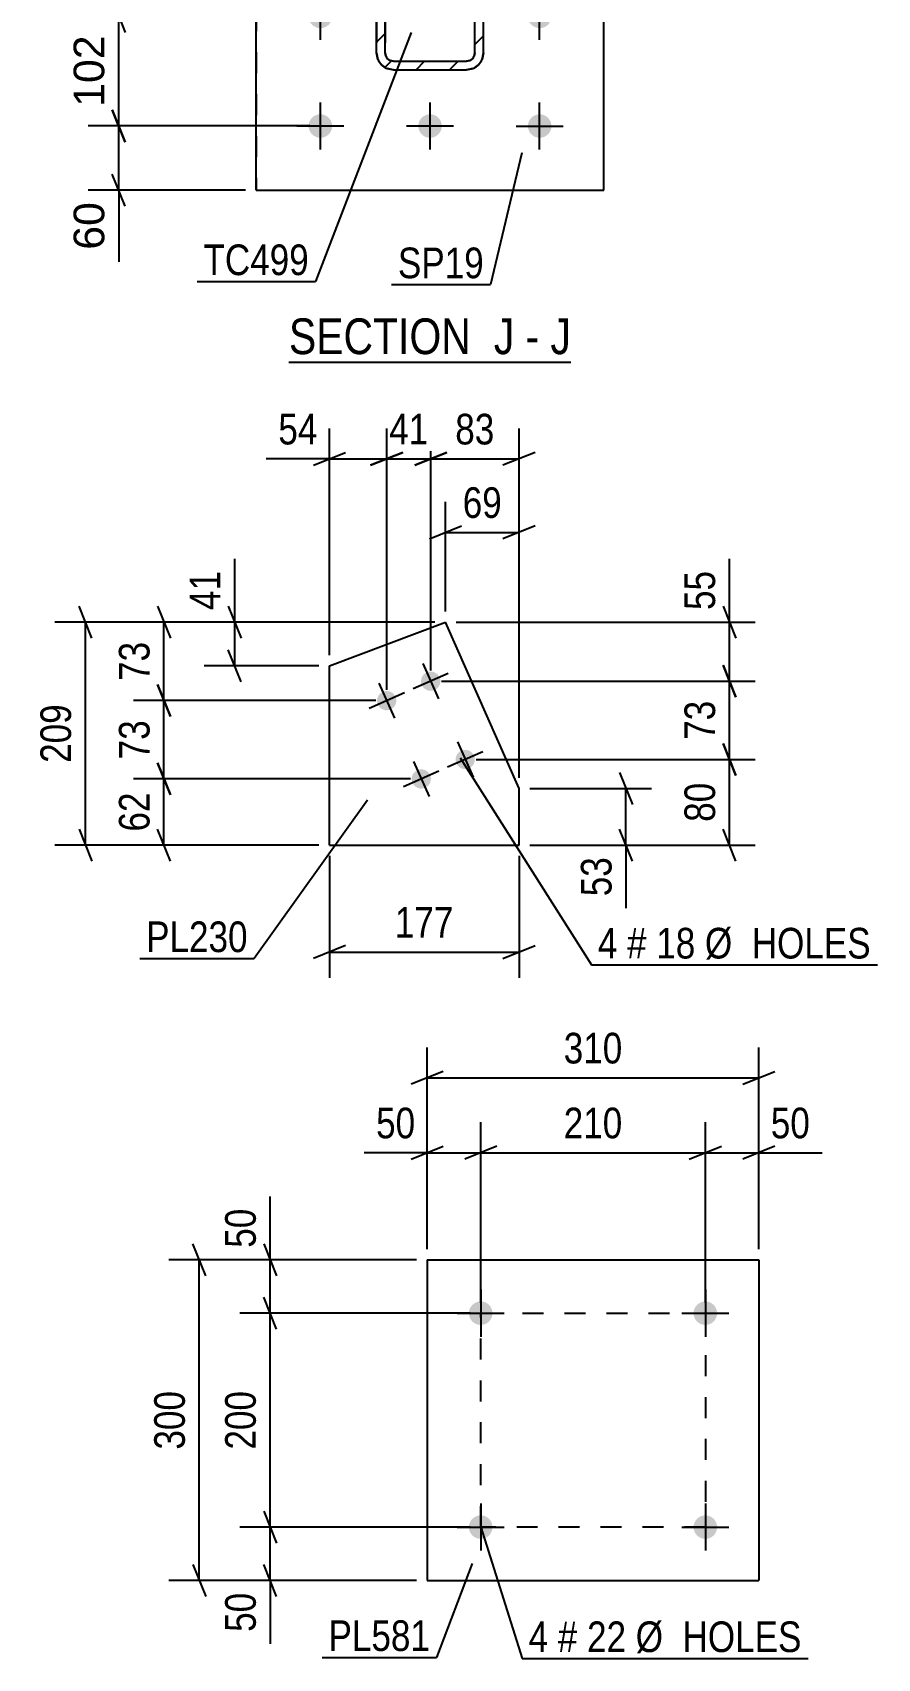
# Model space of a CAD drawing. Header units: millimetres. Extents: x 0 to 841, y 0 to 594.
# Drawn here: x 502.9 to 581.9, y 292.2 to 444.2 of the extents above; entities that cross this region are included whole.
import ezdxf

# ---------------------------------------------------------------- set-up
doc = ezdxf.new("R2010")
doc.units = ezdxf.units.MM
doc.linetypes.add('DXK_LINE_DOT2', pattern=[3.9198, 1.9599, -1.9599])
doc.linetypes.add('DXK_LINE_DOT3', pattern=[5.9187, 2.979, -0.9799, 0.9799, -0.9799])
doc.styles.add('Arial', font='arial.ttf', dxfattribs={"height": 0.2})
doc.styles.add('Arial Narrow', font='ARIALN.TTF', dxfattribs={"height": 0.2})

# ---------------------------------------------------------------- blocks, each defined once
blk = doc.blocks.new('Unknown-284869603-19 - 12870')
at = {"color": 6, "linetype": 'Continuous'}
blk.add_line((526.83, 413.4), (553.2, 413.4), dxfattribs=at)
at = {"color": 0, "linetype": 'Continuous'}
for points in [[(544.94, 414.15), (544.94, 417.65), (526.83, 417.65), (526.83, 414.15)], [(547.91, 414.15), (547.91, 417.65), (545.99, 417.65), (545.99, 414.15)], [(550.23, 414.15), (550.23, 417.65), (548.96, 417.65), (548.96, 414.15)], [(553.2, 414.15), (553.2, 417.65), (551.28, 417.65), (551.28, 414.15)]]:
    blk.add_wipeout(points, dxfattribs=at)
at = {"color": 7, "linetype": 'Continuous', "style": 'Arial Narrow'}
for s, p in [('SECTION ', (526.83, 414.15)), ('J', (545.99, 414.15)), ('J', (551.28, 414.15)), ('-', (548.96, 414.15))]:
    blk.add_text(s, height=3.34, dxfattribs=at).set_placement(p)
blk = doc.blocks.new('Part-284869603-12885 - 12870')
at = {"color": 2, "linetype": 'Continuous'}
for p, q in [((523.77, 429.48), (523.78, 461.98)), ((523.78, 461.98), (523.78, 461.98)), ((523.78, 461.98), (556.28, 461.97)), ((556.27, 429.47), (556.28, 461.97)), ((556.28, 461.97), (556.28, 461.97)), ((523.77, 429.48), (523.77, 429.48)), ((523.77, 429.48), (556.27, 429.47)), ((556.27, 429.47), (556.27, 429.47))]:
    blk.add_line(p, q, dxfattribs=at)
at = {"color": 7, "linetype": 'DXK_LINE_DOT2'}
for p, q in [((523.78, 461.98), (523.77, 429.48)), ((523.78, 461.98), (556.28, 461.97)), ((556.27, 429.47), (556.28, 461.97)), ((523.77, 429.48), (556.27, 429.47))]:
    blk.add_line(p, q, dxfattribs=at)
blk = doc.blocks.new('Part-284869603-12873 - 12870')
at = {"linetype": 'Continuous'}
h = blk.add_hatch(dxfattribs=at)
h.set_pattern_fill('', scale=0.7, style=0, pattern_type=0)
h.set_pattern_definition([(45, (536.0125, 450.6046), (-1.57154, 1.57154), [])])
h.paths.add_polyline_path([(536.62, 450.73), (536.01, 450.6), (535.49, 450.26), (535.15, 449.74), (535.02, 449.13), (535.02, 442.33), (535.15, 441.71), (535.49, 441.2), (536.01, 440.85), (536.62, 440.73), (543.42, 440.73), (544.04, 440.85), (544.55, 441.19), (544.9, 441.71), (545.02, 442.32), (545.02, 449.12), (544.9, 449.74), (544.56, 450.26), (544.04, 450.6), (543.42, 450.73)])
h.paths.add_polyline_path([(543.42, 449.93), (543.73, 449.86), (543.99, 449.69), (544.16, 449.43), (544.22, 449.12), (544.22, 442.32), (544.16, 442.02), (543.99, 441.76), (543.73, 441.59), (543.42, 441.53), (536.62, 441.53), (536.32, 441.59), (536.06, 441.76), (535.88, 442.02), (535.82, 442.33), (535.82, 449.13), (535.89, 449.43), (536.06, 449.69), (536.32, 449.87), (536.62, 449.93)])
blk.add_hatch(color=246, dxfattribs=at).paths.add_polyline_path([(540.02, 445.63, -1), (540.02, 445.83, -1)])
at = {"color": 7, "linetype": 'DXK_LINE_DOT2'}
for p, q in [((536.01, 450.6), (536.62, 450.73)), ((536.62, 450.73), (543.42, 450.73)), ((536.62, 450.73), (536.62, 450.73)), ((543.42, 450.73), (544.04, 450.6)), ((535.02, 449.13), (535.15, 449.74)), ((535.02, 449.13), (535.02, 442.33)), ((535.15, 449.74), (535.15, 449.74)), ((535.88, 449.43), (535.82, 449.13)), ((535.82, 449.13), (535.82, 442.33)), ((535.89, 449.43), (535.88, 449.43)), ((536.62, 449.93), (536.32, 449.87)), ((536.62, 449.93), (543.42, 449.93)), ((536.62, 449.93), (536.62, 449.93)), ((543.73, 449.86), (543.42, 449.93)), ((544.22, 449.13), (544.16, 449.43)), ((544.22, 442.33), (544.22, 449.13)), ((544.9, 449.74), (545.02, 449.13)), ((545.02, 442.33), (545.02, 449.13)), ((535.14, 441.71), (535.02, 442.33)), ((535.82, 442.33), (535.88, 442.02)), ((536.62, 440.73), (536.01, 440.85)), ((536.32, 441.59), (536.62, 441.53)), ((536.62, 441.53), (543.42, 441.53)), ((543.42, 441.53), (543.73, 441.59)), ((544.03, 440.85), (543.42, 440.73)), ((544.16, 442.02), (544.22, 442.33)), ((545.02, 442.33), (544.9, 441.71)), ((536.62, 440.73), (543.42, 440.73))]:
    blk.add_line(p, q, dxfattribs=at)
at = {"color": 2, "linetype": 'Continuous'}
for p, q in [((536.62, 450.73), (536.01, 450.6)), ((536.62, 450.73), (536.62, 450.73)), ((536.62, 450.73), (543.42, 450.73)), ((543.42, 450.73), (543.42, 450.73)), ((544.04, 450.6), (543.42, 450.73)), ((535.15, 449.74), (535.02, 449.13)), ((535.02, 449.13), (535.02, 449.13)), ((535.02, 442.33), (535.02, 449.13)), ((535.82, 449.13), (535.89, 449.43)), ((535.82, 449.13), (535.82, 449.13)), ((535.82, 442.33), (535.82, 449.13)), ((536.32, 449.87), (536.62, 449.93)), ((536.62, 449.93), (536.62, 449.93)), ((536.62, 449.93), (543.42, 449.93)), ((543.42, 449.93), (543.42, 449.93)), ((543.42, 449.93), (543.73, 449.86)), ((544.16, 449.43), (544.22, 449.12)), ((544.22, 449.12), (544.22, 449.13)), ((544.22, 442.32), (544.22, 449.12)), ((545.02, 449.12), (544.9, 449.74)), ((545.02, 449.12), (545.02, 449.13)), ((545.02, 442.32), (545.02, 449.12)), ((535.02, 442.33), (535.02, 442.33)), ((535.02, 442.33), (535.15, 441.71)), ((535.82, 442.33), (535.82, 442.33)), ((535.88, 442.02), (535.82, 442.33)), ((536.01, 440.85), (536.62, 440.73)), ((536.62, 441.53), (536.32, 441.59)), ((536.62, 441.53), (536.62, 441.53)), ((536.62, 441.53), (543.42, 441.53)), ((543.73, 441.59), (543.42, 441.53)), ((543.42, 441.53), (543.42, 441.53)), ((543.42, 440.73), (544.04, 440.85)), ((544.22, 442.32), (544.16, 442.02)), ((544.22, 442.32), (544.22, 442.33)), ((544.9, 441.71), (545.02, 442.32)), ((545.02, 442.32), (545.02, 442.33)), ((536.62, 440.73), (536.62, 440.73)), ((536.62, 440.73), (543.42, 440.73)), ((543.42, 440.73), (543.42, 440.73))]:
    blk.add_line(p, q, dxfattribs=at)
at = {"color": 7, "linetype": 'DXK_LINE_DOT3'}
blk.add_line((540.02, 445.73), (540.02, 445.73), dxfattribs=at)
at = {"color": 246, "linetype": 'DXK_LINE_DOT2'}
blk.add_line((540.02, 445.73), (540.02, 445.73), dxfattribs=at)
at = {"color": 246, "linetype": 'Continuous'}
blk.add_circle((540.02, 445.73), 0.1, dxfattribs=at)
at = {"color": 7, "linetype": 'DXK_LINE_DOT2'}
for centre, radius, start, end in [((536.62, 449.13), 1.6, 112.4901, 157.4901), ((543.42, 449.13), 1.6, 22.4901, 67.4901), ((536.62, 449.13), 0.8, 112.4901, 157.4901), ((543.42, 449.13), 0.8, 22.4901, 67.4901), ((536.62, 442.33), 1.6, 202.4901, 247.4901), ((536.62, 442.33), 0.8, 202.4901, 247.4901), ((543.42, 442.33), 0.8, 292.4901, 337.4901), ((543.42, 442.33), 1.6, 292.4901, 337.4901)]:
    blk.add_arc(centre, radius, start, end, dxfattribs=at)
at = {"color": 2, "linetype": 'Continuous'}
for centre, radius, start, end in [((536.62, 449.13), 1.6, 112.4901, 157.4901), ((543.42, 449.13), 1.6, 22.4901, 67.4901), ((536.62, 449.13), 0.8, 112.4901, 157.4901), ((543.42, 449.13), 0.8, 22.4901, 67.4901), ((536.62, 442.33), 1.6, 202.4901, 247.4901), ((536.62, 442.33), 0.8, 202.4901, 247.4901), ((543.42, 442.33), 0.8, 292.4901, 337.4901), ((543.42, 442.33), 1.6, 292.4901, 337.4901)]:
    blk.add_arc(centre, radius, start, end, dxfattribs=at)
blk = doc.blocks.new('Bolt-284869603-12940 - 12870')
at = {"linetype": 'Continuous'}
for points in [[(528.83, 456.53), (528.96, 456.72), (529.13, 456.87), (529.33, 456.98), (529.55, 457.05), (529.78, 457.08), (530.01, 457.05), (530.23, 456.98), (530.43, 456.86), (530.6, 456.71), (530.73, 456.52), (530.82, 456.31), (530.87, 456.09), (530.87, 455.86), (530.82, 455.63), (530.73, 455.42), (530.59, 455.24), (530.42, 455.08), (530.22, 454.97), (530, 454.9), (529.77, 454.88), (529.54, 454.9), (529.32, 454.98), (529.12, 455.09), (528.95, 455.25), (528.82, 455.43), (528.73, 455.64), (528.68, 455.87), (528.68, 456.1), (528.73, 456.32)], [(539.08, 456.53), (539.21, 456.72), (539.38, 456.87), (539.58, 456.98), (539.8, 457.05), (540.03, 457.08), (540.26, 457.05), (540.48, 456.98), (540.68, 456.86), (540.85, 456.71), (540.98, 456.52), (541.07, 456.31), (541.12, 456.09), (541.12, 455.86), (541.07, 455.63), (540.98, 455.42), (540.84, 455.24), (540.67, 455.08), (540.47, 454.97), (540.25, 454.9), (540.02, 454.88), (539.79, 454.9), (539.57, 454.97), (539.37, 455.09), (539.2, 455.24), (539.07, 455.43), (538.98, 455.64), (538.93, 455.87), (538.93, 456.1), (538.98, 456.32)], [(549.33, 456.53), (549.46, 456.71), (549.63, 456.87), (549.83, 456.98), (550.05, 457.05), (550.28, 457.07), (550.51, 457.05), (550.73, 456.98), (550.93, 456.86), (551.1, 456.71), (551.23, 456.52), (551.32, 456.31), (551.37, 456.08), (551.37, 455.85), (551.32, 455.63), (551.23, 455.42), (551.09, 455.23), (550.92, 455.08), (550.72, 454.97), (550.5, 454.9), (550.27, 454.87), (550.04, 454.9), (549.82, 454.97), (549.62, 455.09), (549.45, 455.24), (549.32, 455.43), (549.23, 455.64), (549.18, 455.86), (549.18, 456.09), (549.23, 456.32)], [(528.82, 446.28), (528.96, 446.47), (529.13, 446.62), (529.33, 446.73), (529.55, 446.8), (529.78, 446.83), (530.01, 446.8), (530.23, 446.73), (530.42, 446.61), (530.59, 446.46), (530.73, 446.27), (530.82, 446.06), (530.87, 445.84), (530.87, 445.61), (530.82, 445.38), (530.72, 445.17), (530.59, 444.99), (530.42, 444.83), (530.22, 444.72), (530, 444.65), (529.77, 444.63), (529.54, 444.65), (529.32, 444.73), (529.12, 444.84), (528.95, 445), (528.82, 445.18), (528.73, 445.39), (528.68, 445.62), (528.68, 445.85), (528.73, 446.07)], [(549.32, 446.28), (549.46, 446.46), (549.63, 446.62), (549.83, 446.73), (550.05, 446.8), (550.28, 446.82), (550.51, 446.8), (550.73, 446.73), (550.92, 446.61), (551.09, 446.46), (551.23, 446.27), (551.32, 446.06), (551.37, 445.83), (551.37, 445.6), (551.32, 445.38), (551.22, 445.17), (551.09, 444.98), (550.92, 444.83), (550.72, 444.72), (550.5, 444.65), (550.27, 444.62), (550.04, 444.65), (549.82, 444.72), (549.62, 444.84), (549.45, 444.99), (549.32, 445.18), (549.23, 445.39), (549.18, 445.61), (549.18, 445.84), (549.23, 446.07)], [(528.82, 436.03), (528.96, 436.22), (529.13, 436.37), (529.33, 436.48), (529.55, 436.55), (529.78, 436.58), (530.01, 436.55), (530.22, 436.48), (530.42, 436.36), (530.59, 436.21), (530.73, 436.02), (530.82, 435.81), (530.87, 435.59), (530.87, 435.36), (530.82, 435.13), (530.72, 434.92), (530.59, 434.74), (530.41, 434.58), (530.21, 434.47), (530, 434.4), (529.77, 434.38), (529.54, 434.4), (529.32, 434.48), (529.12, 434.59), (528.95, 434.75), (528.82, 434.93), (528.72, 435.14), (528.68, 435.37), (528.68, 435.6), (528.73, 435.82)], [(539.07, 436.03), (539.21, 436.22), (539.38, 436.37), (539.58, 436.48), (539.8, 436.55), (540.03, 436.58), (540.26, 436.55), (540.47, 436.48), (540.67, 436.36), (540.84, 436.21), (540.98, 436.02), (541.07, 435.81), (541.12, 435.59), (541.12, 435.36), (541.07, 435.13), (540.97, 434.92), (540.84, 434.74), (540.66, 434.58), (540.46, 434.47), (540.25, 434.4), (540.02, 434.38), (539.79, 434.4), (539.57, 434.47), (539.37, 434.59), (539.2, 434.74), (539.07, 434.93), (538.97, 435.14), (538.93, 435.37), (538.93, 435.6), (538.98, 435.82)], [(549.32, 436.03), (549.46, 436.21), (549.63, 436.37), (549.83, 436.48), (550.05, 436.55), (550.28, 436.57), (550.51, 436.55), (550.72, 436.48), (550.92, 436.36), (551.09, 436.21), (551.23, 436.02), (551.32, 435.81), (551.37, 435.58), (551.37, 435.35), (551.32, 435.13), (551.22, 434.92), (551.09, 434.73), (550.91, 434.58), (550.71, 434.47), (550.5, 434.4), (550.27, 434.37), (550.04, 434.4), (549.82, 434.47), (549.62, 434.59), (549.45, 434.74), (549.32, 434.93), (549.22, 435.14), (549.18, 435.36), (549.18, 435.59), (549.23, 435.82)]]:
    blk.add_hatch(color=1, dxfattribs=at).paths.add_polyline_path(points)
at = {"color": 1, "linetype": 'Continuous'}
for p, q in [((529.77, 453.78), (529.78, 458.18)), ((540.02, 453.78), (540.03, 458.18)), ((550.27, 453.77), (550.28, 458.17)), ((527.58, 455.98), (531.98, 455.98)), ((537.83, 455.98), (542.23, 455.98)), ((548.08, 455.97), (552.48, 455.97)), ((529.77, 443.53), (529.77, 447.93)), ((550.27, 443.52), (550.27, 447.92)), ((527.57, 445.73), (531.97, 445.73)), ((548.07, 445.72), (552.47, 445.72)), ((529.77, 433.28), (529.77, 437.68)), ((540.02, 433.28), (540.02, 437.68)), ((550.27, 433.27), (550.27, 437.67)), ((527.57, 435.48), (531.97, 435.48)), ((537.82, 435.48), (542.22, 435.48)), ((548.07, 435.47), (552.47, 435.47))]:
    blk.add_line(p, q, dxfattribs=at)
blk = doc.blocks.new('Bolt-284869603-14424 - 14422')
at = {"linetype": 'Continuous'}
for points in [[(545.86, 304.49, -1), (543.66, 304.49, -1)], [(566.86, 304.49, -1), (564.66, 304.49, -1)]]:
    blk.add_hatch(color=1, dxfattribs=at).paths.add_polyline_path(points)
at = {"color": 1, "linetype": 'Continuous'}
for p, q in [((544.76, 306.69), (544.76, 302.29)), ((565.76, 306.69), (565.76, 302.29)), ((542.56, 304.49), (546.96, 304.49)), ((563.56, 304.49), (567.96, 304.49))]:
    blk.add_line(p, q, dxfattribs=at)
blk = doc.blocks.new('Part-284869603-14423 - 14422')
at = {"color": 2, "linetype": 'Continuous'}
for p, q in [((539.76, 329.49), (539.76, 299.49)), ((539.76, 329.49), (570.76, 329.49)), ((570.76, 329.49), (570.76, 299.49)), ((539.76, 299.49), (570.76, 299.49))]:
    blk.add_line(p, q, dxfattribs=at)
blk = doc.blocks.new('Bolt-284869603-14425 - 14422')
at = {"linetype": 'Continuous'}
for points in [[(545.86, 324.49, -1), (543.66, 324.49, -1)], [(566.86, 324.49, -1), (564.66, 324.49, -1)]]:
    blk.add_hatch(color=1, dxfattribs=at).paths.add_polyline_path(points)
at = {"color": 1, "linetype": 'Continuous'}
for p, q in [((544.76, 326.69), (544.76, 322.29)), ((565.76, 326.69), (565.76, 322.29)), ((542.56, 324.49), (546.96, 324.49)), ((563.56, 324.49), (567.96, 324.49))]:
    blk.add_line(p, q, dxfattribs=at)
blk = doc.blocks.new('Bolt-284869603-14444 - 14442')
at = {"linetype": 'Continuous'}
for points in [[(540.45, 382.75, -1), (539.72, 384.4, -1)], [(536.33, 380.93, -1), (535.61, 382.58, -1)], [(543.68, 375.43, -1), (542.95, 377.08, -1)], [(539.56, 373.61, -1), (538.84, 375.26, -1)]]:
    blk.add_hatch(color=1, dxfattribs=at).paths.add_polyline_path(points)
at = {"color": 1, "linetype": 'Continuous'}
for p, q in [((539.36, 385.22), (540.81, 381.93)), ((535.24, 383.4), (536.7, 380.11)), ((541.73, 384.3), (538.44, 382.85)), ((537.62, 382.48), (534.32, 381.03)), ((544.96, 376.98), (541.67, 375.53)), ((542.59, 377.9), (544.04, 374.61)), ((538.47, 376.08), (539.93, 372.79)), ((540.85, 375.16), (537.55, 373.71))]:
    blk.add_line(p, q, dxfattribs=at)
blk = doc.blocks.new('Part-284869603-14443 - 14442')
at = {"color": 2, "linetype": 'Continuous'}
for p, q in [((530.62, 385.02), (541.47, 389.1)), ((548.34, 373.55), (541.47, 389.1)), ((530.62, 368.25), (530.62, 385.02)), ((548.34, 368.25), (548.34, 373.55)), ((530.62, 368.25), (548.34, 368.25))]:
    blk.add_line(p, q, dxfattribs=at)
blk = doc.blocks.new('Rectangle-284869603-16030 - 14422')
at = {"color": 1, "linetype": 'DXK_LINE_DOT2'}
blk.add_lwpolyline([(544.76, 324.49), (565.76, 324.49), (565.76, 304.49), (544.76, 304.49), (544.76, 324.49)], close=True, dxfattribs=at)
blk = doc.blocks.new('StraightDimension-284869603-19239 - 12870')
at = {"color": 7, "linetype": 'Continuous'}
for p, q in [((510.33, 447.23), (511.52, 444.23)), ((528.77, 445.73), (508.08, 445.73)), ((510.92, 435.48), (510.93, 445.73)), ((511.52, 433.98), (510.32, 436.98)), ((528.77, 435.48), (508.07, 435.48))]:
    blk.add_line(p, q, dxfattribs=at)
at = {"color": 0}
blk.add_wipeout([(510.17, 444.54), (505.97, 444.54), (505.97, 436.67), (510.17, 436.67)], dxfattribs=at)
at = {"color": 3, "style": 'Arial'}
blk.add_text('102', height=2.865, rotation=89.9888, dxfattribs=at).set_placement((509.57, 437.27))
blk = doc.blocks.new('StraightDimension-284869603-19240 - 12870')
at = {"color": 7, "linetype": 'Continuous'}
for p, q in [((510.32, 436.98), (511.52, 433.98)), ((528.77, 435.48), (508.07, 435.48)), ((510.92, 429.48), (510.92, 435.48)), ((511.52, 427.98), (510.32, 430.98)), ((522.77, 429.48), (508.07, 429.48))]:
    blk.add_line(p, q, dxfattribs=at)
at = {"color": 0}
blk.add_wipeout([(510.17, 428.96), (505.97, 428.96), (505.97, 423.31), (510.17, 423.31)], dxfattribs=at)
at = {"color": 7, "linetype": 'Continuous'}
blk.add_line((510.92, 429.48), (510.92, 422.78), dxfattribs=at)
blk.add_line((510.92, 429.48), (510.92, 422.78), dxfattribs=at)
at = {"color": 3, "style": 'Arial'}
blk.add_text('60', height=2.865, rotation=89.9888, dxfattribs=at).set_placement((509.57, 423.91))
blk = doc.blocks.new('StraightDimension-284869603-14743 - 14422')
at = {"color": 7, "linetype": 'Continuous'}
for p, q in [((525.68, 322.99), (524.48, 325.99)), ((543.76, 324.49), (522.23, 324.49)), ((525.08, 304.49), (525.08, 324.49)), ((524.48, 305.99), (525.68, 302.99)), ((543.76, 304.49), (522.23, 304.49))]:
    blk.add_line(p, q, dxfattribs=at)
at = {"color": 0}
blk.add_wipeout([(524.33, 317.83), (520.13, 317.83), (520.13, 311.14), (524.33, 311.14)], dxfattribs=at)
at = {"color": 3, "style": 'Arial Narrow'}
blk.add_text('200', height=2.863, rotation=90.0002, dxfattribs=at).set_placement((523.73, 311.74))
blk = doc.blocks.new('StraightDimension-284869603-14742 - 14422')
at = {"color": 7, "linetype": 'Continuous'}
for p, q in [((524.48, 330.99), (525.68, 327.99)), ((538.76, 329.49), (522.23, 329.49)), ((525.08, 324.49), (525.08, 329.49)), ((525.68, 322.99), (524.48, 325.99)), ((543.76, 324.49), (522.23, 324.49))]:
    blk.add_line(p, q, dxfattribs=at)
at = {"color": 0}
blk.add_wipeout([(524.33, 334.87), (520.13, 334.87), (520.13, 330.01), (524.33, 330.01)], dxfattribs=at)
at = {"color": 7, "linetype": 'Continuous'}
blk.add_line((525.08, 329.49), (525.08, 335.39), dxfattribs=at)
blk.add_line((525.08, 329.49), (525.08, 335.39), dxfattribs=at)
at = {"color": 3, "style": 'Arial Narrow'}
blk.add_text('50', height=2.863, rotation=90.0002, dxfattribs=at).set_placement((523.73, 330.61))
blk = doc.blocks.new('StraightDimension-284869603-14744 - 14422')
at = {"color": 7, "linetype": 'Continuous'}
for p, q in [((524.48, 305.99), (525.68, 302.99)), ((543.76, 304.49), (522.23, 304.49)), ((525.08, 299.49), (525.08, 304.49)), ((525.68, 297.99), (524.48, 300.99)), ((538.76, 299.49), (522.23, 299.49))]:
    blk.add_line(p, q, dxfattribs=at)
at = {"color": 0}
blk.add_wipeout([(524.33, 298.96), (520.13, 298.96), (520.13, 294.1), (524.33, 294.1)], dxfattribs=at)
at = {"color": 7, "linetype": 'Continuous'}
blk.add_line((525.08, 299.49), (525.08, 293.58), dxfattribs=at)
blk.add_line((525.08, 299.49), (525.08, 293.58), dxfattribs=at)
at = {"color": 3, "style": 'Arial Narrow'}
blk.add_text('50', height=2.863, rotation=90.0002, dxfattribs=at).set_placement((523.73, 294.7))
blk = doc.blocks.new('StraightDimension-284869603-14754 - 14422')
at = {"color": 7, "linetype": 'Continuous'}
for p, q in [((519.05, 327.99), (517.85, 330.99)), ((538.76, 329.49), (515.6, 329.49)), ((518.45, 299.49), (518.45, 329.49)), ((517.85, 300.99), (519.05, 297.99)), ((538.76, 299.49), (515.6, 299.49))]:
    blk.add_line(p, q, dxfattribs=at)
at = {"color": 0}
blk.add_wipeout([(517.7, 317.83), (513.5, 317.83), (513.5, 311.14), (517.7, 311.14)], dxfattribs=at)
at = {"color": 3, "style": 'Arial Narrow'}
blk.add_text('300', height=2.863, rotation=90.0002, dxfattribs=at).set_placement((517.1, 311.74))
blk = doc.blocks.new('StraightDimension-284869603-14774 - 14422')
at = {"color": 7, "linetype": 'Continuous'}
for p, q in [((539.76, 330.49), (539.76, 349.34)), ((570.76, 330.49), (570.76, 349.34)), ((541.26, 347.09), (538.26, 345.89)), ((569.26, 345.89), (572.26, 347.09)), ((539.76, 346.49), (570.76, 346.49))]:
    blk.add_line(p, q, dxfattribs=at)
at = {"color": 0}
blk.add_wipeout([(558.6, 347.24), (558.6, 351.44), (551.92, 351.44), (551.92, 347.24)], dxfattribs=at)
at = {"color": 3, "style": 'Arial Narrow'}
blk.add_text('310', height=2.863, dxfattribs=at).set_placement((552.52, 347.84))
blk = doc.blocks.new('StraightDimension-284869603-15947 - 14422')
at = {"color": 7, "linetype": 'Continuous'}
for p, q in [((565.76, 325.49), (565.76, 342.34)), ((570.76, 330.49), (570.76, 342.34)), ((564.26, 338.89), (567.26, 340.09)), ((565.76, 339.49), (570.76, 339.49)), ((572.26, 340.09), (569.26, 338.89))]:
    blk.add_line(p, q, dxfattribs=at)
at = {"color": 0}
blk.add_wipeout([(576.14, 340.24), (576.14, 344.44), (571.28, 344.44), (571.28, 340.24)], dxfattribs=at)
at = {"color": 7, "linetype": 'Continuous'}
blk.add_line((570.76, 339.49), (576.67, 339.49), dxfattribs=at)
blk.add_line((570.76, 339.49), (576.67, 339.49), dxfattribs=at)
at = {"color": 3, "style": 'Arial Narrow'}
blk.add_text('50', height=2.863, dxfattribs=at).set_placement((571.88, 340.84))
blk = doc.blocks.new('StraightDimension-284869603-15948 - 14422')
at = {"color": 7, "linetype": 'Continuous'}
for p, q in [((544.76, 325.49), (544.76, 342.34)), ((565.76, 325.49), (565.76, 342.34)), ((546.26, 340.09), (543.26, 338.89)), ((544.76, 339.49), (565.76, 339.49)), ((564.26, 338.89), (567.26, 340.09))]:
    blk.add_line(p, q, dxfattribs=at)
at = {"color": 0}
blk.add_wipeout([(558.6, 340.24), (558.6, 344.44), (551.92, 344.44), (551.92, 340.24)], dxfattribs=at)
at = {"color": 3, "style": 'Arial Narrow'}
blk.add_text('210', height=2.863, dxfattribs=at).set_placement((552.52, 340.84))
blk = doc.blocks.new('StraightDimension-284869603-15949 - 14422')
at = {"color": 7, "linetype": 'Continuous'}
for p, q in [((539.76, 330.49), (539.76, 342.34)), ((544.76, 325.49), (544.76, 342.34)), ((538.26, 338.89), (541.26, 340.09)), ((539.76, 339.49), (544.76, 339.49)), ((546.26, 340.09), (543.26, 338.89))]:
    blk.add_line(p, q, dxfattribs=at)
at = {"color": 0}
blk.add_wipeout([(539.23, 340.24), (539.23, 344.44), (534.38, 344.44), (534.38, 340.24)], dxfattribs=at)
at = {"color": 7, "linetype": 'Continuous'}
blk.add_line((539.76, 339.49), (533.85, 339.49), dxfattribs=at)
blk.add_line((539.76, 339.49), (533.85, 339.49), dxfattribs=at)
at = {"color": 3, "style": 'Arial Narrow'}
blk.add_text('50', height=2.863, dxfattribs=at).set_placement((534.98, 340.84))
blk = doc.blocks.new('StraightDimension-284869603-16065 - 14442')
at = {"color": 7, "linetype": 'Continuous'}
for p, q in [((567.42, 377.76), (568.62, 374.76)), ((544.32, 376.26), (570.42, 376.26)), ((568.02, 368.25), (568.02, 376.26)), ((568.62, 366.75), (567.42, 369.75)), ((549.34, 368.25), (570.42, 368.25))]:
    blk.add_line(p, q, dxfattribs=at)
at = {"color": 0}
blk.add_wipeout([(567.27, 374.68), (563.07, 374.68), (563.07, 369.83), (567.27, 369.83)], dxfattribs=at)
at = {"color": 3, "style": 'Arial Narrow'}
blk.add_text('80', height=2.863, rotation=90.0002, dxfattribs=at).set_placement((566.67, 370.43))
blk = doc.blocks.new('StraightDimension-284869603-14796 - 14442')
at = {"color": 7, "linetype": 'Continuous'}
for p, q in [((521.16, 390.6), (522.36, 387.6)), ((540.47, 389.1), (518.91, 389.1)), ((521.76, 385.02), (521.76, 389.1)), ((522.36, 383.52), (521.16, 386.52)), ((529.62, 385.02), (518.91, 385.02))]:
    blk.add_line(p, q, dxfattribs=at)
at = {"color": 0}
blk.add_wipeout([(521.01, 394.49), (516.81, 394.49), (516.81, 389.63), (521.01, 389.63)], dxfattribs=at)
at = {"color": 7, "linetype": 'Continuous'}
blk.add_line((521.76, 389.1), (521.76, 395.01), dxfattribs=at)
blk.add_line((521.76, 389.1), (521.76, 395.01), dxfattribs=at)
at = {"color": 3, "style": 'Arial Narrow'}
blk.add_text('41', height=2.863, rotation=90.0002, dxfattribs=at).set_placement((520.41, 390.23))
blk = doc.blocks.new('StraightDimension-284869603-14788 - 14442')
at = {"color": 7, "linetype": 'Continuous'}
for p, q in [((530.62, 367.25), (530.62, 355.85)), ((548.34, 367.25), (548.34, 355.85)), ((532.12, 358.85), (529.12, 357.65)), ((546.84, 357.65), (549.84, 358.85)), ((530.62, 358.25), (548.34, 358.25))]:
    blk.add_line(p, q, dxfattribs=at)
at = {"color": 0}
blk.add_wipeout([(542.82, 359), (542.82, 363.2), (536.13, 363.2), (536.13, 359)], dxfattribs=at)
at = {"color": 3, "style": 'Arial Narrow'}
blk.add_text('177', height=2.863, dxfattribs=at).set_placement((536.73, 359.6))
blk = doc.blocks.new('StraightDimension-284869603-16086 - 14442')
at = {"color": 7, "linetype": 'Continuous'}
for p, q in [((540.09, 384.57), (540.09, 407.21)), ((548.34, 374.55), (548.34, 407.21)), ((538.59, 403.76), (541.59, 404.96)), ((540.09, 404.36), (548.34, 404.36)), ((549.84, 404.96), (546.84, 403.76))]:
    blk.add_line(p, q, dxfattribs=at)
at = {"color": 0}
blk.add_wipeout([(546.64, 405.11), (546.64, 409.31), (541.78, 409.31), (541.78, 405.11)], dxfattribs=at)
at = {"color": 3, "style": 'Arial Narrow'}
blk.add_text('83', height=2.863, dxfattribs=at).set_placement((542.38, 405.71))
blk = doc.blocks.new('StraightDimension-284869603-14782 - 14442')
at = {"color": 7, "linetype": 'Continuous'}
for p, q in [((541.47, 390.1), (541.47, 400.34)), ((548.34, 374.55), (548.34, 400.34)), ((539.97, 396.89), (542.97, 398.09)), ((541.47, 397.49), (548.34, 397.49)), ((549.84, 398.09), (546.84, 396.89))]:
    blk.add_line(p, q, dxfattribs=at)
at = {"color": 0}
blk.add_wipeout([(547.33, 398.24), (547.33, 402.44), (542.48, 402.44), (542.48, 398.24)], dxfattribs=at)
at = {"color": 3, "style": 'Arial Narrow'}
blk.add_text('69', height=2.863, dxfattribs=at).set_placement((543.08, 398.84))
blk = doc.blocks.new('StraightDimension-284869603-16117 - 14442')
at = {"color": 7, "linetype": 'Continuous'}
for p, q in [((514.55, 390.6), (515.75, 387.6)), ((540.47, 389.1), (512.3, 389.1)), ((515.15, 381.76), (515.15, 389.1)), ((515.75, 380.26), (514.55, 383.26)), ((534.97, 381.76), (512.3, 381.76))]:
    blk.add_line(p, q, dxfattribs=at)
at = {"color": 0}
blk.add_wipeout([(514.4, 387.86), (510.2, 387.86), (510.2, 383), (514.4, 383)], dxfattribs=at)
at = {"color": 3, "style": 'Arial Narrow'}
blk.add_text('73', height=2.863, rotation=90.0002, dxfattribs=at).set_placement((513.8, 383.6))
blk = doc.blocks.new('StraightDimension-284869603-14792 - 14442')
at = {"color": 7, "linetype": 'Continuous'}
for p, q in [((557.74, 375.05), (558.94, 372.05)), ((549.34, 373.55), (560.74, 373.55)), ((558.34, 368.25), (558.34, 373.55)), ((558.94, 366.75), (557.74, 369.75)), ((549.34, 368.25), (560.74, 368.25))]:
    blk.add_line(p, q, dxfattribs=at)
at = {"color": 0}
blk.add_wipeout([(557.59, 367.73), (553.39, 367.73), (553.39, 362.87), (557.59, 362.87)], dxfattribs=at)
at = {"color": 7, "linetype": 'Continuous'}
blk.add_line((558.34, 368.25), (558.34, 362.35), dxfattribs=at)
blk.add_line((558.34, 368.25), (558.34, 362.35), dxfattribs=at)
at = {"color": 3, "style": 'Arial Narrow'}
blk.add_text('53', height=2.863, rotation=90.0002, dxfattribs=at).set_placement((556.99, 363.47))
blk = doc.blocks.new('StraightDimension-284869603-14840 - 14442')
at = {"color": 7, "linetype": 'Continuous'}
for p, q in [((508.41, 387.6), (507.21, 390.6)), ((540.47, 389.1), (504.96, 389.1)), ((507.81, 368.25), (507.81, 389.1)), ((507.21, 369.75), (508.41, 366.75)), ((529.62, 368.25), (504.96, 368.25))]:
    blk.add_line(p, q, dxfattribs=at)
at = {"color": 0}
blk.add_wipeout([(507.06, 382.02), (502.86, 382.02), (502.86, 375.34), (507.06, 375.34)], dxfattribs=at)
at = {"color": 3, "style": 'Arial Narrow'}
blk.add_text('209', height=2.863, rotation=90.0002, dxfattribs=at).set_placement((506.46, 375.94))
blk = doc.blocks.new('StraightDimension-284869603-16063 - 14442')
at = {"color": 7, "linetype": 'Continuous'}
for p, q in [((567.42, 390.6), (568.62, 387.6)), ((542.47, 389.1), (570.42, 389.1)), ((568.02, 383.57), (568.02, 389.1)), ((568.62, 382.07), (567.42, 385.07)), ((541.09, 383.57), (570.42, 383.57))]:
    blk.add_line(p, q, dxfattribs=at)
at = {"color": 0}
blk.add_wipeout([(567.27, 394.49), (563.07, 394.49), (563.07, 389.63), (567.27, 389.63)], dxfattribs=at)
at = {"color": 7, "linetype": 'Continuous'}
blk.add_line((568.02, 389.1), (568.02, 395.01), dxfattribs=at)
blk.add_line((568.02, 389.1), (568.02, 395.01), dxfattribs=at)
at = {"color": 3, "style": 'Arial Narrow'}
blk.add_text('55', height=2.863, rotation=90.0002, dxfattribs=at).set_placement((566.67, 390.23))
blk = doc.blocks.new('StraightDimension-284869603-16064 - 14442')
at = {"color": 7, "linetype": 'Continuous'}
for p, q in [((567.42, 385.07), (568.62, 382.07)), ((541.09, 383.57), (570.42, 383.57)), ((568.02, 376.26), (568.02, 383.57)), ((568.62, 374.76), (567.42, 377.76)), ((544.32, 376.26), (570.42, 376.26))]:
    blk.add_line(p, q, dxfattribs=at)
at = {"color": 0}
blk.add_wipeout([(567.27, 382.34), (563.07, 382.34), (563.07, 377.49), (567.27, 377.49)], dxfattribs=at)
at = {"color": 3, "style": 'Arial Narrow'}
blk.add_text('73', height=2.863, rotation=90.0002, dxfattribs=at).set_placement((566.67, 378.09))
blk = doc.blocks.new('StraightDimension-284869603-16087 - 14442')
at = {"color": 7, "linetype": 'Continuous'}
for p, q in [((535.97, 382.76), (535.97, 407.21)), ((540.09, 384.57), (540.09, 407.21)), ((534.47, 403.76), (537.47, 404.96)), ((535.97, 404.36), (540.09, 404.36)), ((541.59, 404.96), (538.59, 403.76))]:
    blk.add_line(p, q, dxfattribs=at)
at = {"color": 0}
blk.add_wipeout([(540.46, 405.11), (540.46, 409.31), (535.6, 409.31), (535.6, 405.11)], dxfattribs=at)
at = {"color": 3, "style": 'Arial Narrow'}
blk.add_text('41', height=2.863, dxfattribs=at).set_placement((536.2, 405.71))
blk = doc.blocks.new('StraightDimension-284869603-16088 - 14442')
at = {"color": 7, "linetype": 'Continuous'}
for p, q in [((530.62, 386.02), (530.62, 407.21)), ((535.97, 382.76), (535.97, 407.21)), ((529.12, 403.76), (532.12, 404.96)), ((530.62, 404.36), (535.97, 404.36)), ((537.47, 404.96), (534.47, 403.76))]:
    blk.add_line(p, q, dxfattribs=at)
at = {"color": 0}
blk.add_wipeout([(530.09, 405.11), (530.09, 409.31), (525.24, 409.31), (525.24, 405.11)], dxfattribs=at)
at = {"color": 7, "linetype": 'Continuous'}
blk.add_line((530.62, 404.36), (524.71, 404.36), dxfattribs=at)
blk.add_line((530.62, 404.36), (524.71, 404.36), dxfattribs=at)
at = {"color": 3, "style": 'Arial Narrow'}
blk.add_text('54', height=2.863, dxfattribs=at).set_placement((525.84, 405.71))
blk = doc.blocks.new('StraightDimension-284869603-16118 - 14442')
at = {"color": 7, "linetype": 'Continuous'}
for p, q in [((514.55, 383.26), (515.75, 380.26)), ((534.97, 381.76), (512.3, 381.76)), ((515.15, 374.44), (515.15, 381.76)), ((515.75, 372.94), (514.55, 375.94)), ((538.2, 374.44), (512.3, 374.44))]:
    blk.add_line(p, q, dxfattribs=at)
at = {"color": 0}
blk.add_wipeout([(514.4, 380.53), (510.2, 380.53), (510.2, 375.67), (514.4, 375.67)], dxfattribs=at)
at = {"color": 3, "style": 'Arial Narrow'}
blk.add_text('73', height=2.863, rotation=90.0002, dxfattribs=at).set_placement((513.8, 376.27))
blk = doc.blocks.new('StraightDimension-284869603-16119 - 14442')
at = {"color": 7, "linetype": 'Continuous'}
for p, q in [((514.55, 375.94), (515.75, 372.94)), ((538.2, 374.44), (512.3, 374.44)), ((515.15, 368.25), (515.15, 374.44)), ((515.75, 366.75), (514.55, 369.75)), ((529.62, 368.25), (512.3, 368.25))]:
    blk.add_line(p, q, dxfattribs=at)
at = {"color": 0}
blk.add_wipeout([(514.4, 373.77), (510.2, 373.77), (510.2, 368.92), (514.4, 368.92)], dxfattribs=at)
at = {"color": 3, "style": 'Arial Narrow'}
blk.add_text('62', height=2.863, rotation=90.0002, dxfattribs=at).set_placement((513.8, 369.52))
blk = doc.blocks.new('Mark-284869603-14183 - 12870')
at = {"color": 0}
blk.add_wipeout([(545.06, 421.25), (545.06, 424.25), (537.02, 424.25), (537.02, 421.25)], dxfattribs=at)
blk.add_wipeout([(545.06, 421.25), (545.06, 424.25), (537.02, 424.25), (537.02, 421.25)], dxfattribs=at)
at = {"color": 30, "linetype": 'Continuous'}
for p in [(548.59, 432.98), (536.42, 420.65)]:
    blk.add_line(p, (545.66, 420.65), dxfattribs=at)
at = {"color": 3, "style": 'Arial Narrow'}
blk.add_text('SP19', height=2.863, dxfattribs=at).set_placement((537.02, 421.25))
blk = doc.blocks.new('Mark-284869603-14180 - 12870')
at = {"color": 0}
blk.add_wipeout([(528.71, 421.54), (528.71, 424.54), (518.84, 424.54), (518.84, 421.54)], dxfattribs=at)
blk.add_wipeout([(528.71, 421.54), (528.71, 424.54), (518.84, 424.54), (518.84, 421.54)], dxfattribs=at)
at = {"color": 30, "linetype": 'Continuous'}
for p in [(538.25, 444.21), (518.24, 420.94)]:
    blk.add_line(p, (529.31, 420.94), dxfattribs=at)
at = {"color": 3, "style": 'Arial Narrow'}
blk.add_text('TC499', height=2.863, dxfattribs=at).set_placement((518.84, 421.54))
blk = doc.blocks.new('Mark-284869603-14892 - 14422')
at = {"color": 0}
blk.add_wipeout([(540.03, 292.91), (540.03, 295.91), (530.53, 295.91), (530.53, 292.91)], dxfattribs=at)
blk.add_wipeout([(540.03, 292.91), (540.03, 295.91), (530.53, 295.91), (530.53, 292.91)], dxfattribs=at)
at = {"color": 30, "linetype": 'Continuous'}
for p in [(543.95, 301.09), (529.93, 292.31)]:
    blk.add_line(p, (540.63, 292.31), dxfattribs=at)
at = {"color": 3, "style": 'Arial Narrow'}
blk.add_text('PL581', height=2.863, dxfattribs=at).set_placement((530.53, 292.91))
blk = doc.blocks.new('MarkSet-284869603-15994 - 14422')
at = {"color": 0}
for points in [[(551.07, 292.81), (551.07, 295.81), (549.24, 295.81), (549.24, 292.81)], [(553.8, 292.81), (553.8, 295.81), (551.97, 295.81), (551.97, 292.81)], [(558.35, 292.81), (558.35, 295.81), (554.7, 295.81), (554.7, 292.81)], [(574.78, 292.81), (574.78, 295.81), (559.25, 295.81), (559.25, 292.81)]]:
    blk.add_wipeout(points, dxfattribs=at)
for points in [[(551.07, 292.81), (551.07, 295.81), (549.24, 295.81), (549.24, 292.81)], [(553.8, 292.81), (553.8, 295.81), (551.97, 295.81), (551.97, 292.81)], [(558.35, 292.81), (558.35, 295.81), (554.7, 295.81), (554.7, 292.81)], [(574.78, 292.81), (574.78, 295.81), (559.25, 295.81), (559.25, 292.81)]]:
    blk.add_wipeout(points, dxfattribs=at)
at = {"color": 7, "linetype": 'Continuous'}
for p, q in [((544.76, 304.49), (548.64, 292.21)), ((548.64, 292.21), (575.38, 292.21))]:
    blk.add_line(p, q, dxfattribs=at)
at = {"color": 3, "style": 'Arial Narrow'}
for s, height, p in [('4', 2.86, (549.24, 292.81)), ('#', 2.86, (551.97, 292.81)), ('22', 2.863, (554.7, 292.81)), ('Ø  HOLES', 2.863, (559.25, 292.81))]:
    blk.add_text(s, height=height, dxfattribs=at).set_placement(p)
blk = doc.blocks.new('Mark-284869603-14903 - 14442')
at = {"color": 0}
blk.add_wipeout([(522.98, 358.25), (522.98, 361.25), (513.48, 361.25), (513.48, 358.25)], dxfattribs=at)
blk.add_wipeout([(522.98, 358.25), (522.98, 361.25), (513.48, 361.25), (513.48, 358.25)], dxfattribs=at)
at = {"color": 30, "linetype": 'Continuous'}
for p in [(534.19, 372.45), (512.88, 357.65)]:
    blk.add_line(p, (523.58, 357.65), dxfattribs=at)
at = {"color": 3, "style": 'Arial Narrow'}
blk.add_text('PL230', height=2.863, dxfattribs=at).set_placement((513.48, 358.25))
blk = doc.blocks.new('Mark-284869603-14906 - 14442')
at = {"color": 0}
for points in [[(557.54, 357.65), (557.54, 360.65), (555.71, 360.65), (555.71, 357.65)], [(560.27, 357.65), (560.27, 360.65), (558.44, 360.65), (558.44, 357.65)], [(564.82, 357.65), (564.82, 360.65), (561.17, 360.65), (561.17, 357.65)], [(581.25, 357.65), (581.25, 360.65), (565.72, 360.65), (565.72, 357.65)]]:
    blk.add_wipeout(points, dxfattribs=at)
for points in [[(557.54, 357.65), (557.54, 360.65), (555.71, 360.65), (555.71, 357.65)], [(560.27, 357.65), (560.27, 360.65), (558.44, 360.65), (558.44, 357.65)], [(564.82, 357.65), (564.82, 360.65), (561.17, 360.65), (561.17, 357.65)], [(581.25, 357.65), (581.25, 360.65), (565.72, 360.65), (565.72, 357.65)]]:
    blk.add_wipeout(points, dxfattribs=at)
at = {"color": 7, "linetype": 'Continuous'}
for p, q in [((542.84, 376.42), (555.11, 357.05)), ((555.11, 357.05), (581.85, 357.05))]:
    blk.add_line(p, q, dxfattribs=at)
at = {"color": 3, "style": 'Arial Narrow'}
for s, height, p in [('4', 2.86, (555.71, 357.65)), ('#', 2.86, (558.44, 357.65)), ('18', 2.863, (561.17, 357.65)), ('Ø  HOLES', 2.863, (565.72, 357.65))]:
    blk.add_text(s, height=height, dxfattribs=at).set_placement(p)

msp = doc.modelspace()

# ---------------------------------------------------------------- block references
for name in ['Part-284869603-12885 - 12870', 'Bolt-284869603-12940 - 12870', 'Part-284869603-12873 - 12870', 'Unknown-284869603-19 - 12870', 'Part-284869603-14443 - 14442', 'Bolt-284869603-14444 - 14442', 'Part-284869603-14423 - 14422', 'Bolt-284869603-14425 - 14422', 'Rectangle-284869603-16030 - 14422', 'Bolt-284869603-14424 - 14422']:
    msp.add_blockref(name, (0, 0))

# ---------------------------------------------------------------- next in the draw order: block references
for name in ['StraightDimension-284869603-19239 - 12870', 'Mark-284869603-14183 - 12870', 'StraightDimension-284869603-14796 - 14442', 'StraightDimension-284869603-16065 - 14442', 'StraightDimension-284869603-14743 - 14422', 'MarkSet-284869603-15994 - 14422']:
    msp.add_blockref(name, (0, 0))

# ---------------------------------------------------------------- next in the draw order: block references
for name in ['StraightDimension-284869603-19240 - 12870', 'StraightDimension-284869603-16086 - 14442', 'StraightDimension-284869603-14788 - 14442', 'StraightDimension-284869603-14742 - 14422', 'StraightDimension-284869603-14744 - 14422']:
    msp.add_blockref(name, (0, 0))

# ---------------------------------------------------------------- next in the draw order: block references
for name in ['Mark-284869603-14180 - 12870', 'StraightDimension-284869603-14782 - 14442', 'StraightDimension-284869603-14754 - 14422']:
    msp.add_blockref(name, (0, 0))

# ---------------------------------------------------------------- next in the draw order: block references
for name in ['StraightDimension-284869603-16117 - 14442', 'StraightDimension-284869603-14792 - 14442', 'StraightDimension-284869603-14774 - 14422', 'Mark-284869603-14892 - 14422']:
    msp.add_blockref(name, (0, 0))

# ---------------------------------------------------------------- next in the draw order: block references
for name in ['StraightDimension-284869603-14840 - 14442', 'StraightDimension-284869603-15947 - 14422']:
    msp.add_blockref(name, (0, 0))

# ---------------------------------------------------------------- next in the draw order: block references
for name in ['StraightDimension-284869603-16063 - 14442', 'StraightDimension-284869603-15948 - 14422']:
    msp.add_blockref(name, (0, 0))

# ---------------------------------------------------------------- next in the draw order: block references
for name in ['StraightDimension-284869603-16064 - 14442', 'StraightDimension-284869603-15949 - 14422']:
    msp.add_blockref(name, (0, 0))

# ---------------------------------------------------------------- next in the draw order: block references
for name in ['StraightDimension-284869603-16087 - 14442', 'Mark-284869603-14906 - 14442']:
    msp.add_blockref(name, (0, 0))

# ---------------------------------------------------------------- next in the draw order: block references
msp.add_blockref('StraightDimension-284869603-16088 - 14442', (0, 0))

# ---------------------------------------------------------------- next in the draw order: block references
msp.add_blockref('StraightDimension-284869603-16118 - 14442', (0, 0))

# ---------------------------------------------------------------- next in the draw order: block references
msp.add_blockref('StraightDimension-284869603-16119 - 14442', (0, 0))

# ---------------------------------------------------------------- next in the draw order: block references
msp.add_blockref('Mark-284869603-14903 - 14442', (0, 0))

doc.saveas('drawing.dxf')
